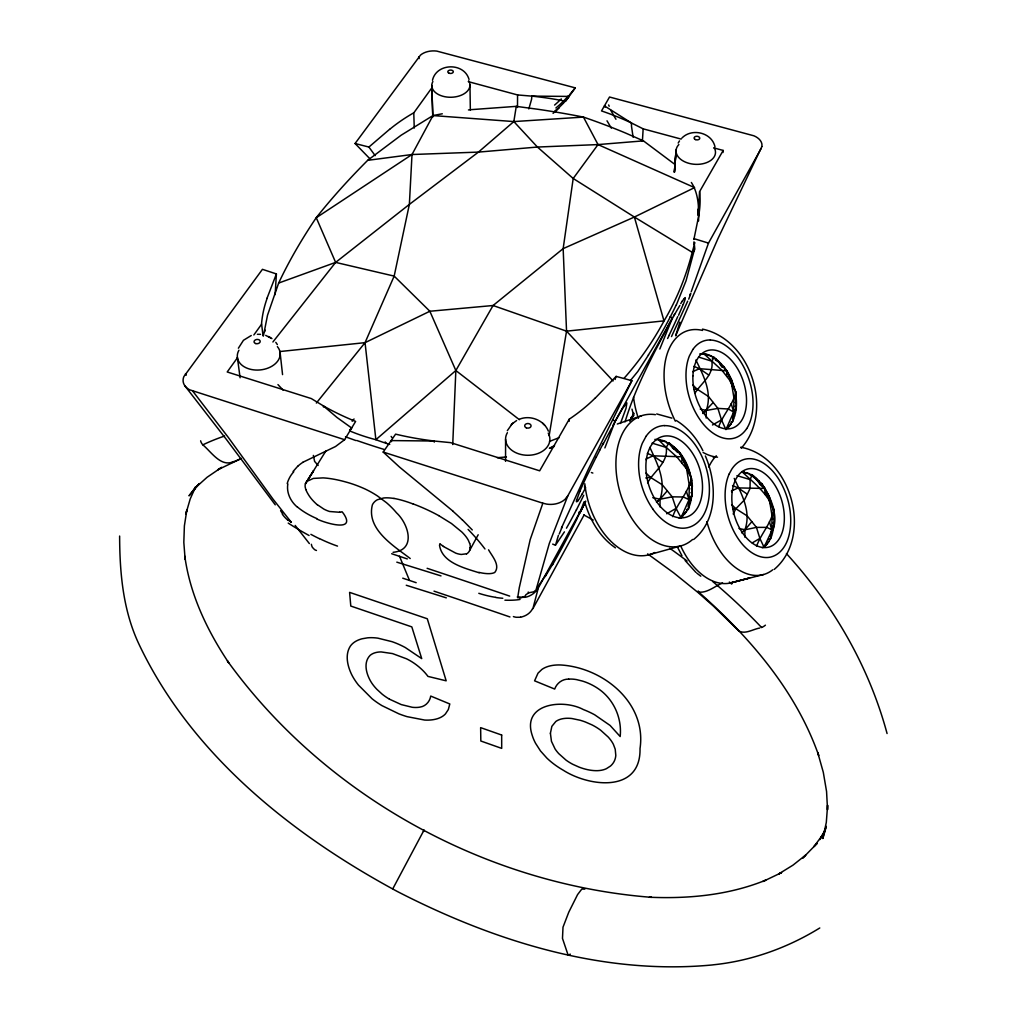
<?xml version="1.0" encoding="UTF-8"?>
<svg xmlns="http://www.w3.org/2000/svg" width="1018" height="1018" viewBox="0 0 1018 1018"><rect width="100%" height="100%" fill="white"/><g stroke="black" fill="none" stroke-linecap="round" stroke-linejoin="round"><path stroke-width="1.5" d="M505.564 461.358L505.577 439.369M660.008 506.913L660.046 499.214L667.274 490.841M517.488 107.463L517.564 94.941L468.255 81.631M706.174 418.042L706.276 410.445C712.536 392.439 703.502 375.744 695.892 360.003M762.164 547.709L764.034 547.2C769.252 542.645 772.128 536.321 773.196 529.564C781.353 503.566 758.079 487.011 741.867 471.576L752.06 474.821L750.164 479.605L750.037 488.551L744.552 499.787L735.874 508.745L733.151 514.014M744.807 537.122L744.972 529.767L751.831 521.661L747.199 515.922L735.874 508.745L731.624 504.635M771.542 535.926L770.461 536.219L772.166 527.629M726.75 376.406L726.89 370.87C720.68 362.357 711.264 352.113 699.684 354.022M692.825 385.059L697.075 389.13L708.503 396.511L717.906 408.383L721.482 419.9L725.936 429.596L733.673 412.074L736.307 409.249L735.874 391.854L726.903 370.87C736.879 387.196 741.893 412.71 727.577 428.196L726.508 428.54L731.051 424.137M569.189 421.274L569.266 419.149A197.874 137.086 -1.7 0 0 595.059 398.165M733.685 418.958L732.629 419.301L734.436 410.941M693.882 366.378L699.455 368.681L726.877 370.857L714.063 357.356L711.849 361.212C714.063 374.955 701.224 382.984 695.027 393.101M452.73 444.548L455.848 370.527L429.863 311.253L394.17 276.107L335.635 262.402L278.652 283.055L267.518 315.224L263.433 335.851M654.854 439.394C684.732 441.29 698.488 480.827 689.313 506.239L688.232 506.557L690.204 497.7M674.26 163.949L643.427 140.866L625.586 133.053A211.617 55.201 15.3 0 0 583.454 117.095L513.836 121.575L432.981 115.568L412.01 154.52L409.363 204.402L394.17 276.107L365.042 342.659L316.344 403.052M679.171 518.302L681.042 517.768L689.033 499.66L692.125 495.995L691.476 478.396L686.628 468.916L681.767 462.948L682.111 456.853L679.171 451.839L677.314 452.437M691.667 480.611C688.753 465.582 680.864 452.552 668.915 442.728L666.243 447.424C668.393 462.694 653.874 471.143 647.588 482.799M275.14 294.635L276.4 273.944L262.44 269.325L183.902 376.52A18.108 12.687 -7 0 0 189.577 389.779L344.606 439.7L355.613 421.427A243.238 165.501 -0.6 0 1 323.393 405.902L311.279 398.56L227.205 371.977L237.385 357.84M642.383 141.375L643.16 128.841L631.516 123.013A240.961 162.422 -0.4 0 0 601.523 110.937L609.528 97.015L753.918 135.801A16.403 10.473 4.1 0 1 761.833 146.63M698.564 220.97C698.972 208.003 698.653 193.636 691.362 182.464M674.387 172.347L676.054 150.588M674.4 172.131L676.105 149.977L674.425 171.991M698.221 215.282L699.544 191.702L723.187 150.435L713.656 147.864M693.182 250.746A34.574 11.058 22.9 0 0 694.327 250.555L694.263 247.947M722.971 152.535L723.187 150.435M287.852 483.919C286.274 492.648 290.626 501.403 297.192 507.002M751.831 521.661L756.45 527.375L759.873 538.407L764.034 547.2L774.049 526.001L773.782 509.178C770.041 495.881 763.525 482.99 752.06 474.821L750.215 475.381M272.9 341.997L335.635 262.402L409.363 204.402L478.435 152.102L513.836 121.575L516.266 106.356L537.835 109.27A211.095 45.505 6.8 0 1 583.454 117.095L598.024 144.581L694.569 187.617L634.379 217.038L563.158 248.634L493.068 305.515L455.848 370.527L375.884 439.687A219.659 193.255 -36.6 0 1 349.925 431.021M646.036 473.065L650.426 477.327L662.324 484.822L672.211 496.822L676.079 508.402L681.042 517.768L688.41 509.025L689.033 499.66L683.371 496.988L672.211 496.822L660.033 499.24L656.508 502.37L660.02 499.227C666.434 480.814 657.31 463.712 649.904 447.436M768.883 539.158L770.753 538.662L771.746 529.767L766.758 527.375L756.45 527.375L744.972 529.793L741.575 532.796L744.947 529.767C751.449 511.38 741.677 494.519 734.22 478.384M679.884 322.146L675.85 335.253M549.147 435.666L566.542 331.168L563.158 248.634L573.198 178.494L598.024 144.581L643.427 140.866M625.065 421.859C636.466 383.837 656.266 348.805 674.73 313.824M698.781 215.536L693.882 239.484M694.836 247.883L694.251 250.504M694.518 249.283L686.056 280.752L676.359 304.904M694.683 245.872L694.263 247.743M773.782 509.178C771.619 523.061 761.133 533.419 756.527 546.335M694.861 242.653L692.215 252.324A550.623 367.498 37.3 0 1 664.029 320.924A553.779 407.734 37.2 0 1 624.263 378.072M585.528 501.861L538.318 587.92L532.872 608.7L584.128 514.904M432.485 80.257C436.404 62.811 464.233 62.251 469.018 79.417M735.874 391.854C733.151 404.82 723.047 414.415 718.733 426.682M576.977 499.164L579.802 491.478M761.82 146.63L718.034 238.428L675.608 335.762M691.476 478.396C688.321 492.585 677.301 503.121 672.733 516.686M615.648 377.933L616.132 376.393L631.885 380.707L588.519 468.878L561.414 528.087M615.152 379.485L615.394 378.709M689.313 506.239L688.41 509.025L686.539 509.573M238.377 348.22L243.442 340.305L251.255 335.507M267.072 298.134L276.4 273.944M691.209 291.772L708.49 243.098L761.019 148.717M690.624 293.388L689.81 295.614M826.311 826.476L822.837 838.539L826.311 822.417L827.609 805.213L827.532 809.743L826.565 791.482L823.308 772.344L817.708 752.455L818.688 755.471C795.898 690.56 749.515 637.039 698.679 592.056L698.183 590.949M826.247 826.514L822.697 836.058L825.051 830.866M566.021 498.311A18.808 13.959 1.2 0 1 546.602 504.101L542.849 503.197L530.2 539.591L519.269 587.742L517.678 597.744L520.134 597.299M578.809 512.219L579.891 512.639L584.09 501.785M604.883 447.92L615.266 421.032L672.491 317.82L669.971 316.942M558.411 535.379L555.497 545.215L564.43 531.854M620.458 423.463L626.032 408.345L626.872 402.924L622.558 408.434L612.671 425.779M687.684 301.163L671.498 336.589M633.87 413.753L630.524 419.849L633.794 413.155M659.817 349.021L672.491 317.82M683.129 304.637L678.561 315.287M631.885 380.707L567.84 495.753L549.313 543.434L535.99 590.046L533.712 591.827L528.775 592.781L525.733 594.83M528.826 108.939L531.536 99.459A42.972 34.396 17.6 0 0 531.778 96.125L569.113 96.417A92.002 77.266 37.5 0 1 566.581 99.573L565.486 100.922M195.341 487.431L190.201 498.96L185.785 514.154L186.867 509.903L184.385 525.861L183.825 542.378L185.123 559.34L184.818 556.197C190.048 594.766 207.239 630.6 228.681 662.705L227.408 660.886C324.882 795.949 485.662 884.464 651.482 897.329L649.408 897.227C688.779 898.932 729.053 895.115 765.803 880.125L762.991 881.473L781.595 872.579L778.655 873.978L792.984 865.147L805.823 854.967L802.769 858.059L817.047 843.464L813.929 846.632L823.358 833.92L819.846 839.57L825.14 829.848M423.45 831.426L424.099 829.975L392.859 888.676M585.286 479.236L596.141 457.171M583.759 495.244L576.417 509.903M195.443 486.96L193.687 490.561L196.219 486.54M580.285 511.85L576.837 518.798M579.891 512.639L585.681 501.06M507.32 430.69L512.041 423.984M599.895 449.867L603.369 443.186M678.192 143.042L679.502 140.878M478.18 534.768L469.654 550.445M569.266 419.149L539.667 470.812L450.592 442.639L434.215 441.023A243.162 165.4 -0.7 0 1 395.608 434.139L383.188 452.056L399.578 467.122L452.959 511.138M552.914 563.794L545.139 576.722M305.782 489.543L305.171 486.935A43.85 16.199 26.2 0 1 306.952 481.323L313.531 470.774L305.425 483.804L325.785 451.114M680.737 303.593L682.353 301.048M648.555 354.926L637.828 371.455L630.524 380.401M567.84 495.753L566.008 498.298M765.612 545.635L764.531 545.928L768.984 541.334M646.074 436.289L642.333 443.224A52.86 33.619 73.3 0 0 638.897 470.825A50.671 32.245 73.3 0 0 639.966 478.473A53.267 33.874 73.3 0 0 652.882 509.102M633.489 415.484L631.669 418.182M692.876 349.467L689.39 355.944A51.18 31.342 72.1 0 0 686.31 382.157A49.055 30.069 72.1 0 0 687.354 389.512A51.562 31.583 72.1 0 0 699.722 419.301A48.826 29.929 72.1 0 0 705.436 426.504A51.702 31.66 72.1 0 0 724.905 438.414A48.813 29.904 72.1 0 0 731.268 438.72A51.689 31.66 72.1 0 0 746.69 428.591M682.785 516.177L681.704 516.495L686.501 511.787M253.851 334.973L261.626 324.182L263.038 335.851M431.225 88.693L413.779 112.896L414.25 128.064M370.387 159.266L355.066 143.513L420.51 55.099A15.703 9.735 -1.3 0 1 436.824 51.104L575.259 87.866L565.601 101.278A241.037 162.511 -0.3 0 0 531.765 96.125L517.564 94.941M293.108 471.449L297.663 466.308M575.259 87.866L569.495 94.852M195.914 486.719L189.017 495.83L199.413 483.563L194.692 488.385L207.138 477.238L221.631 467.364L217.852 469.743L241.457 458.431M683.752 299.05L685.216 297.6L685.267 298.605A30.413 1.527 -64.5 0 1 683.243 304.42M731.013 422.152L732.858 421.554L733.673 412.074L728.455 409.02L717.906 408.383L706.276 410.47L702.865 413.499L713.211 402.466M344.606 439.7L335.52 446.52L302.753 462.325M565.105 101.355L563.552 103.06M616.132 376.393L595.148 398.216M563.158 103.48L558.538 108.061M741.244 448.213C774.265 411.476 750.94 339.261 702.471 329.119M349.607 430.258L349.887 429.99A106.966 51.116 38.2 0 0 351.655 428.005L336.945 417.444L323.38 405.915A49.042 24.216 49.2 0 1 323.431 406.984M512.436 423.615L516.584 420.574M559.124 107.857L553.067 113.367M511.24 424.748L513.187 422.915M558.119 108.468L554.097 112.082M557.228 109.282L554.428 111.789M355.066 143.513L368.91 147.05L389.55 129.35M681.92 138.041C691.833 127.759 711.938 132.48 714.992 146.834M569.24 954.897L570.233 954.095M693.589 539.515C718.123 519.778 716.837 482.557 705.372 455.962M306.978 481.336L313.353 478.422L323.05 477.887A66.246 24.381 26 0 1 327.656 478.282L328.394 478.371A71.973 26.443 26 0 1 345.56 481.921A52.198 19.317 26 0 1 365.029 488.971A38.709 14.417 26.1 0 1 377.538 496.008L386.433 502.663A58.306 21.543 26.2 0 1 390.556 506.404A73.22 26.888 26.3 0 1 396.486 512.779C408.231 523.532 416.909 549.949 393.075 552.316M278.665 283.042A589.18 266.271 -31.1 0 1 316.216 217.737A585.248 221.211 -27.6 0 1 367.689 160.322L401.105 135.241L432.981 115.568M528.686 592.845L528.215 592.056M774.202 569.418C813.713 536.142 791.342 456.179 740.697 447.246M598.024 144.581L537.428 147.05L478.435 152.102L412.01 154.52L316.267 217.725L335.635 262.402M752.226 542.899L759.873 538.407M666.688 513.797L676.079 508.402M712.473 424.99L721.482 419.9M819.783 927.971C787.538 947.873 751.271 960.865 713.529 964.784L712.295 964.949C602.771 975.397 493.87 941.128 397.427 891.539C292.077 834.747 191.982 755.191 139.415 645.145L138.868 643.974C122.987 610.266 119.717 572.803 119.628 536.041M722.551 582.958C714.89 586.126 707.166 593.252 698.679 592.056M200.622 440.794A6.91 5.37 62.8 0 0 202.837 444.841C211.299 451.877 221.084 467.72 233.733 461.536M554.53 445.54L549.351 448.289M279.861 351.541L365.042 342.659L429.863 311.253L493.068 305.515L566.542 331.168L663.978 320.874L634.379 217.038L573.198 178.494L537.428 147.05L513.836 121.575M731.408 491.032L738.088 487.915L764.9 488.462L769.468 500.182L772.102 516.113L771.746 529.767L769.43 521.725M646.036 459.016L653.072 455.809L682.098 456.827L686.628 468.916L689.288 485.433L689.033 499.66L686.336 491.198M553.347 446.953L550.076 448.416M692.698 371.685L699.455 368.681L708.719 375.018M559.124 437.651L549.516 441.418M231.9 462.516L241.266 458.584M466.282 553.817L461.37 554.454A11.872 4.288 24.8 0 1 455.733 553.13L443.377 546.475M701.809 354.188L703.642 353.539L722.106 370.476L731.369 382.31L733.991 398.216L733.673 412.074L731.229 403.599M705.856 354.086L704.787 354.455L711.086 355.995M707.535 355.193L708.337 354.9M712.231 358.005L714.063 357.356M715.183 359.698L716.239 359.316M718.606 361.505L716.061 360.397M721.126 363.897L720.07 364.279L721.978 367.142L723.798 366.493L726.839 371.748M724.523 369.967L725.592 369.598M728.341 376.507L729.41 376.151L731.42 379.536L734.296 389.589M729.588 380.172L731.42 379.536M730.199 381.33L731.408 383.671L732.476 383.315M617.302 424.01L641.162 415.891M733.558 387.094L732.756 387.362L731.408 383.671M735.238 402.492L736.052 402.225M761.426 627.495L761.528 627.457A7.38 3.219 -42.8 0 0 765.409 625.167M519.524 419.187C530.302 414.822 544.019 420.141 548.346 431.11M735.111 406.195L736.179 405.838M734.462 409.86L736.307 409.249M734.36 413.117L735.429 412.761M660.262 439.636L659.193 439.98L665.797 441.405M733.749 416.273L734.551 416.006M662.082 440.641L662.896 440.374M667.057 443.326L668.915 442.728M671.231 444.65L670.149 444.993L676.639 451.483M728.468 426.631L729.282 426.364M672.911 447.08L673.725 446.813M675.29 449.562L676.372 449.218M682.2 458.507L683.014 458.253M683.969 461.994L685.05 461.65M713.274 457.515L715.26 456.891M687.163 469.336L688.244 469.005M759.708 628.055C753.18 629.06 744.947 634.799 738.635 630.778L713.503 606.181L698.106 592.578L673.611 572.778L647.626 553.881M688.562 473.154L689.377 472.899M690.726 485.001L691.795 484.67M744.018 471.945L742.936 472.276L749.133 473.586M691.095 488.856L691.922 488.615M745.634 472.861L746.448 472.619M690.942 492.725L692.024 492.407M753.116 476.958L754.185 476.628M690.255 496.555L692.125 495.995M753.982 477.607L756.501 478.689M690.102 500.003L691.184 499.685M755.7 478.931L757.914 481.298L758.983 480.98M689.428 503.337L690.255 503.096M757.914 481.298L759.772 484.034L761.629 483.486L764.9 488.462L764.925 494.481M762.304 486.795L763.373 486.477L769.137 496.224L773.476 511.125M683.791 514.421L684.618 514.179M767.139 492.877L766.058 493.183L767.279 496.759L769.137 496.224M770.168 499.94L769.086 500.245L770.422 503.923L771.237 503.681M772.929 519.078L773.756 518.849M648.555 554.899L680.342 546.055M772.815 522.819L773.896 522.514M772.191 526.522L774.049 526.001M772.115 529.856L773.196 529.564M771.542 533.101L772.357 532.885M766.439 543.892L767.267 543.676M731.815 582.665L749.553 577.982L729.779 583.136L763.551 574.521M339.732 512.283L329.692 511.507A11.72 4.148 26 0 1 323.826 509.076L317.4 504.724M732.909 509.165L735.874 508.745M645.794 477.964L650.426 477.327M694.098 389.538L697.075 389.13M367.676 160.335L412.01 154.52M520.542 617.252L516.266 617.277A11.72 9.353 23.8 0 1 513.403 616.577M506.417 456.967L497.268 457.693M568.617 679.121C562.305 678.981 556.757 683.205 554.695 689.059L534.577 680.826L538.013 673.165L541.894 669.424A45.441 25.552 27.2 0 1 550.127 665.887A45.594 25.641 27.2 0 1 560.816 664.983C603.063 667.541 646.837 702.751 640.029 748.523C640.946 793.187 589.409 786.939 563.336 770.27A50.798 27.69 26.9 0 1 554.517 764.531A49.258 26.837 26.9 0 1 546.831 758.041L540.494 750.953L535.557 743.28A66.45 36.368 26.7 0 1 532.312 735.632C521.254 703.553 562.852 698.513 583.314 709.533A51.193 28.059 26.9 0 1 594.627 714.763L610.1 725.452L620.166 736.536C621.973 719.535 614.987 702.204 601.791 691.324A33.365 18.731 27.1 0 0 586.368 682.429A36.953 20.716 27.1 0 0 582.372 681.055L576.506 679.604A28.58 16.072 27.1 0 0 568.617 679.121M516.266 106.356L471.843 109.6A95.857 19.138 -4.9 0 0 468.458 109.944M257.389 334.298L260.532 334.337M391.141 440.578L434.215 441.023A49.767 33.734 13.4 0 0 434.266 442.13M656.712 413.932L671.893 418.131M738.979 528.469L744.947 529.767M652.78 497.637L660.02 499.227M479.236 572.816C464.539 568.108 442.092 562.712 439.521 545.317A65.19 23.783 22.2 0 1 439.929 544.019M700.231 409.071L706.25 410.445M643.16 128.841L681.182 139.097M652.054 443.135L666.243 447.424L676.894 456.955L681.767 462.948M736.956 475.622L750.164 479.605M693.831 238.594L708.49 243.098M698.539 357.051L711.849 361.212M383.188 452.056L542.849 503.197M391.675 553.728L407.289 558.92M402.734 578.173L416.184 582.69M355.893 440.552L345.471 436.811M265.698 335.38L271.971 338.625M612.671 420.09L615.266 421.032M630.804 417.507L631.86 417.902M591.382 472.53L592.845 473.065M552.672 544.121L555.421 545.164M732.54 485.573L738.088 487.915L747.301 494.163M647.333 453.392L653.072 455.809L662.693 462.325M316.713 518.913C324.564 522.858 356.631 532.847 343.575 513.67A63.854 21.149 28.1 0 0 342.035 511.761A52.503 19.075 27.1 0 1 339.618 512.194M604.425 105.885L631.516 123.013A44.143 29.637 50.6 0 0 631.529 126.461L633.107 137.226M583.823 514.943L593.24 520.083M389.436 699.162L401.283 704.596L412.239 707.281A29.866 15.957 29.9 0 0 420.078 707.09C425.651 706.314 429.889 701.504 430.729 696.07L449.803 703.972L448.34 709.533L445.439 713.923A48.291 25.832 29.9 0 1 438.44 718.352A50.747 27.142 29.9 0 1 435.399 719.242A48.622 25.997 29.9 0 1 424.671 720.057L407.009 716.634A77.101 41.611 30.1 0 1 398.891 713.834L381.928 705.614A50.162 26.799 30 0 1 372.117 698.793L358.501 685.127A61.169 32.818 30 0 1 351.579 674.412C347.494 665.874 344.847 654.816 350.268 646.265A51.791 27.817 30.2 0 1 355.791 641.289L357.229 640.538A56.97 30.578 30.1 0 1 362.128 638.77L367.587 637.828A47.655 25.628 30.2 0 1 377.831 638.146L392.019 641.671A49.729 26.723 30.2 0 1 405.253 647.512L421.719 658.608L411.819 626.884L350.79 606.054L349.594 592.374L427.293 618.766L446.177 680.826L427.954 676.397A38.111 20.449 30.1 0 0 415.789 664.423A32.78 17.624 30 0 0 406.487 658.786L392.49 653.581L381.152 651.927A31.291 16.81 30.2 0 0 374.815 652.843A33.11 17.79 30.1 0 0 370.068 655.414C362.752 662.922 366.645 675.201 371.685 682.925A37.424 20.029 30 0 0 376.927 689.377L382.119 694.123A32.64 17.446 30 0 0 389.436 699.162M438.694 515.604L451.47 523.519L461.841 532.007A44.207 16.581 25.3 0 1 468.433 540.482L469.603 543.332M268.548 336.525L269.376 336.996M269.821 337.251L270.724 337.76M634.379 217.038L692.215 252.324M584.866 889.134L581.8 889.07L577.575 894.606L568.769 912.204L563.005 927.182L562.483 938.405L567.891 954.439A3.907 1.552 -78.2 0 0 569.24 954.935M318.163 465.455L314.613 461.421L313.366 455.402M410.216 558.526C393.864 545.966 366.124 529.309 372.372 504.864A73.945 27.702 25.1 0 1 375.069 501.34A58.739 22.027 25.3 0 1 377.449 499.723L383.595 497.993A38.9 14.621 25.6 0 1 394.055 498.489M676.168 420.434C687.901 427.547 696.897 438.465 702.904 450.707M611.131 544.655L615.406 547.862M696.796 573.134L700.778 576.188M455.848 370.527L519.434 419.721M288.247 520.071L291.352 522.336L273.066 499.189L228.185 437.256L192.707 391.065M610.253 543.892C597.884 533.457 589.855 518.735 585.146 503.426M695.879 572.37L685.114 560.511M462.503 519.982L472.288 529.958M657.921 439.191L666.243 447.424M542.658 423.208L543.396 423.933M543.777 424.302L544.566 425.091M283.017 390.034L277.952 384.588M752.06 474.821L764.9 488.462M566.542 331.168L613.091 380.948M759.772 484.034L761.464 485.879M786.443 553.627C833.322 604.934 868.952 666.268 887.072 733.533M295.156 525.428L309.357 543.561M185.111 386.14L226.543 439.623L275.267 504.839M185.365 374L186.269 375.171M375.171 155.639L368.91 147.05M275.802 342.341L277.354 344.58M282.686 514.026L280.599 510.667M488.564 549.809C492.076 556.159 500.525 565.257 494.812 572.396A29.891 10.167 24.2 0 1 478.918 572.358M611.334 128.128L607.008 120.798M727.463 372.83L729.41 376.151M679.171 451.839L682.111 456.853M761.629 483.486L763.373 486.477M681.958 555.701L677.135 546.475M738.203 629.798L738.635 630.778M399.501 556.235L409.478 580.362M632 409.16L633.565 415.14M418.869 56.868L419.136 58.611M237.398 357.509L240.095 377.78M365.042 342.659L375.884 439.687A219.468 204.618 -23.2 0 0 389.703 444.421M280.166 353.093L282.559 374.611M693.996 241.813L694.034 242.678M694.072 243.251L694.136 244.676M431.797 85.499L432.828 116.994M431.81 86.097L432.777 116.154M469.972 84.965L470.341 109.982M697.979 210.293A114.945 67.023 -51.7 0 1 698.361 215.561M384.13 449.447A178.621 31.036 14.3 0 1 356.771 440.476M676.181 305.018A355.46 101.787 -44.8 0 1 648.351 355.027M433.057 115.594A95.857 19.138 -4.9 0 1 442.296 113.787M351.452 427.827A154.52 74.39 44.7 0 1 349.607 430.589M354.048 418.971A215.892 117.159 65.9 0 1 352.152 421.248M309.065 535.481A128.561 46.574 23.1 0 1 288.221 523.087M288.069 520.363A32.118 28.402 83.2 0 1 282.38 514.306M319.397 538.7A73.729 22.816 24.1 0 1 310.897 534.348M337.518 546.106A47.668 13.845 24.3 0 1 319.474 538.586M305.896 489.594A55.608 20.691 25.6 0 0 308.25 494.341A46.523 17.395 25.3 0 0 317.209 504.724M261.511 324.182A198.51 138.028 -1.1 0 1 267.187 298.147M316.738 518.531A29.446 9.747 25.6 0 1 297.472 507.015M287.203 483.639A207.163 76.643 23.6 0 1 293.757 471.767M297.689 466.32A221.339 81.924 24.5 0 1 302.804 462.363M264.769 331.664A197.123 138.028 -1.1 0 1 265.074 330.061M443.543 546.424A53.356 20.309 24.3 0 1 440.107 543.994M520.02 599.462A129.426 43.965 27.4 0 1 504.915 600.175M525.568 595.823A32.996 15.97 -59.4 0 1 519.893 597.999M502.803 598.266A74.632 23.045 24.5 0 1 495.779 597.49M495.613 597.311A48.355 14.277 23.6 0 1 478.804 593.316M393.979 498.4A52.465 19.622 25.5 0 1 413.168 504.012M413.168 503.935A72.342 26.837 25.4 0 1 432.243 512.219L433.121 512.652A66.615 24.788 25.4 0 1 438.682 515.604M469.731 543.37A55.939 20.78 25.9 0 1 470.303 547.646M470.074 547.557A46.879 17.344 26.2 0 1 466.524 553.97M546.246 574.063A148.972 11.223 -64.3 0 1 536.842 588.124M576.748 519.295A116.396 9.417 -64.8 0 1 552.532 564.774M585.401 501.887A121.257 8.907 -64.7 0 1 580.184 512.563M602.834 444.726A86.403 4.072 -63.3 0 1 611.767 427.942M596.128 457.375A75.65 4.212 -63.6 0 1 599.806 450.172M579.878 491.363A31.927 2.087 -63.6 0 1 585.363 479.147M578.02 500.538A38.951 2.596 -63.6 0 1 576.659 499.774M582.296 493.794A27.957 1.858 -64.1 0 1 577.893 500.831M585.63 487.622A26.137 1.769 -64.3 0 1 582.194 494.048M391.548 441.647A107.374 61.614 21.8 0 1 390.721 440.641M468.102 529.411A203.867 71.235 27.2 0 1 484.962 548.969M452.819 511.138A217.279 77.686 26.5 0 1 462.363 519.969M576.468 509.725A82.483 5.981 -64.5 0 1 566.453 528.189M559.251 533.966A72.125 5.37 -63.6 0 1 562.28 526.7M386.038 443.084A157.612 100.718 16.8 0 1 385.148 441.939M392.006 437.625A220.779 185.301 -0.4 0 1 391.116 436.391M553.907 446.698A264.056 180.759 -2.1 0 1 550.204 448.353M609.197 106.254A138.028 104.969 50.4 0 1 608.649 104.969M615.954 119.259A200.419 103.276 50.6 0 1 610.698 110.135M605.086 107.094A94.878 76.452 48.3 0 1 604.603 105.859M633.68 415.446A110.338 8.195 -65.2 0 1 633.209 416.158M631.249 419.136A114.894 8.119 -64.8 0 1 629.697 421.21M673.7 316.114A83.552 3.741 -63.5 0 1 679.859 305.464M682.162 301.455A73.016 3.588 -63.9 0 1 683.612 299.343M677.746 316.623A37.233 1.871 -64.6 0 1 669.22 334.96M669.22 335.227A26.646 1.591 -64.5 0 1 667.604 338.51M699.646 191.702A188.076 123.903 0 0 1 698.679 215.523M690.688 293.858A68.804 3.563 -65 0 1 688.715 299.165M698.132 209.097A186.841 124.005 0 0 1 698.513 214.696M389.627 129.388A188.699 124.68 0.5 0 1 413.715 112.845M568.349 95.819A134.02 112.005 29.8 0 1 555.892 107.959M561.3 98.899A191.562 136.832 6 0 1 554.594 105.07M277.367 346.616A21.505 14.99 -5.6 0 1 260.086 369.941A21.505 14.99 -5.6 0 1 238.937 350.23M548.231 433.108A22.167 16.123 0.5 0 1 527.54 455.275A22.167 16.123 0.5 0 1 507.384 432.688M714.407 148.119A19.749 12.687 3.3 0 1 693.729 164.216A19.749 12.687 3.3 0 1 678.866 144.543M468.7 80.791A19.087 11.962 -1.1 0 1 451.165 97.257A19.087 11.962 -1.1 0 1 432.879 81.529M638.388 418.309A64.961 40.733 72 0 1 633.552 397.224M717.525 457.184A65.839 40.593 72.1 0 1 703.094 452.463M675.328 421.159A65.839 40.593 72.1 0 1 666.828 355.002A65.839 40.593 72.1 0 1 702.56 330.443M692.965 349.339A51.18 31.342 72.1 0 1 710.424 339.948M710.348 340.05A49.029 30.031 72.1 0 1 715.158 340.699A51.727 31.698 72.1 0 1 734.232 353.131A48.775 29.866 72.1 0 1 739.755 360.232A51.714 31.685 72.1 0 1 751.093 386.853A48.775 29.866 72.1 0 1 752.684 396.346A51.702 31.673 72.1 0 1 749.961 422.05A48.864 29.929 72.1 0 1 746.703 428.603M733.8 582.016A64.554 40.529 74.3 0 1 680.584 545.686M772.726 569.813A65.432 40.389 74.4 0 1 706.861 521.661M708.77 467.02A65.432 40.389 74.4 0 1 716.29 455.784M672.338 447.704A41.827 26.773 73.2 0 1 673.929 449.243M683.091 514.408A41.827 26.773 73.2 0 1 681.22 516.431M654.79 552.519A67.061 43.634 73.2 0 1 584.828 483.779M584.816 489.047A54.514 35.63 73.2 0 1 584.536 486.299M692.609 539.464A68.002 43.52 73.2 0 1 620.216 492.877A68.002 43.52 73.2 0 1 655.414 414.67M646.163 436.149A52.86 33.619 73.3 0 1 664.716 425.537M664.639 425.651A50.633 32.207 73.2 0 1 669.729 426.097A53.432 33.988 73.3 0 1 689.835 438.262A50.378 32.029 73.2 0 1 695.625 445.426A53.42 33.988 73.3 0 1 707.459 472.759A50.378 32.029 73.3 0 1 709.075 482.621A53.394 33.976 73.3 0 1 706.047 509.636A50.467 32.092 73.3 0 1 702.56 516.648A53.394 33.963 73.2 0 1 686.157 527.948A50.416 32.08 73.3 0 1 679.426 527.96A53.394 33.963 73.3 0 1 658.888 516.355A50.442 32.105 73.3 0 1 652.856 509.127M669.717 548.231A400.201 217.127 28.6 0 1 687.086 561.02M712.74 581.558A400.201 217.127 28.6 0 1 761.528 627.457M690.204 484.377A391.994 221.568 28.6 0 1 692.533 486.006M729.346 582.016A406.067 221.211 28.6 0 1 731.713 584.103M202.837 444.841A400.214 217.114 28.6 0 1 224.609 436.035M532.605 608.586A22.04 17.688 24.2 0 1 520.516 617.201M538.242 587.882A26.341 21.136 24.1 0 1 529.64 595.848A20.996 16.759 23.4 0 1 525.224 597.286L518.862 597.35A12.954 10.269 22.9 0 1 517.246 596.955M406.258 585.261A311.114 5.815 17.7 0 1 446.304 597.859M316.458 550.471A11.453 7.241 -20.5 0 1 314.486 549.542L312.475 547.442A21.569 13.692 -21.2 0 1 311.381 544.286M396.804 562.152A352.673 6.935 17.6 0 1 441.01 575.908M434.012 591.153A311.139 7.495 18.9 0 1 509.942 616.959M427.127 568.311A352.712 8.882 18.7 0 1 509.687 596.103M550.407 733.265L551.451 741.308L555.026 748.866A34.701 18.922 26.8 0 0 558.806 753.676L565.932 760.039A29.624 16.135 26.8 0 0 572.841 764.327L579 767.088A34.523 18.833 26.8 0 0 597.731 770.664A33.861 18.464 26.8 0 0 606.372 768.692L610.456 766.07A49.653 27.13 27.1 0 0 615.801 755.356L615.216 749.21L613.37 744.311A34.243 18.757 26.8 0 0 608.217 737.057L600.747 730.3A33.25 18.222 26.8 0 0 591.954 724.867L585.363 721.991A43.189 23.579 26.8 0 0 580.069 720.235L571.874 718.517A30.884 16.937 26.9 0 0 563.463 718.581L562.203 718.81A33.912 18.578 26.9 0 0 558.717 719.891A33.009 18.082 26.9 0 0 555.803 721.507L551.858 726.343L550.407 733.265M729.066 474.197L728.328 476.017A50.849 31.189 74.4 0 0 725.452 502.727A48.749 29.916 74.4 0 0 726.521 510.107A51.244 31.418 74.4 0 0 738.737 539.515A48.52 29.776 74.4 0 0 744.362 546.437A51.371 31.507 74.4 0 0 763.436 557.33A48.508 29.751 74.4 0 0 769.646 557.266A51.358 31.507 74.4 0 0 784.662 546.081A48.559 29.776 74.4 0 0 787.843 539.285A51.371 31.52 74.4 0 0 790.35 513.097A48.47 29.713 74.4 0 0 788.772 503.579A51.396 31.533 74.4 0 0 777.536 477.34A48.47 29.713 74.4 0 0 772.128 470.469A51.409 31.533 74.4 0 0 753.422 459.054A48.711 29.878 74.3 0 0 748.714 458.685A50.862 31.189 74.4 0 0 731.713 469.273L729.066 474.197M501.67 735.034L480.636 727.641L480.827 741.015L501.696 748.383L501.67 735.034M255.747 343.575A3.092 2.151 -5.5 0 0 260.201 341.284A3.092 2.151 -5.5 0 0 255.416 339.872A3.092 2.151 -5.5 0 0 255.747 343.575M526.268 427.802A3.194 2.303 0.5 0 0 531.078 425.855A3.194 2.303 0.5 0 0 526.319 423.806A3.194 2.303 0.5 0 0 526.268 427.802M695.37 139.555A2.838 1.82 3.2 0 0 699.76 138.283A2.838 1.82 3.2 0 0 695.65 136.425A2.838 1.82 3.2 0 0 695.37 139.555M449.116 73.232A2.749 1.705 -1.1 0 0 453.315 71.782A2.749 1.705 -1.1 0 0 449.269 70.267A2.749 1.705 -1.1 0 0 449.116 73.232M692.914 375.871A40.707 24.941 72.1 0 0 731.675 428.324A40.707 24.941 72.1 0 0 734.487 364.062A40.707 24.941 72.1 0 0 692.914 375.871M732.146 492.165A40.453 24.814 74.4 0 0 767.534 547.366A40.453 24.814 74.4 0 0 774.596 484.683A40.453 24.814 74.4 0 0 732.146 492.165M646.29 460.021A42.056 26.748 73.3 0 0 683.981 517.691A42.056 26.748 73.3 0 0 692.342 452.959A42.056 26.748 73.3 0 0 646.29 460.021"/></g></svg>
